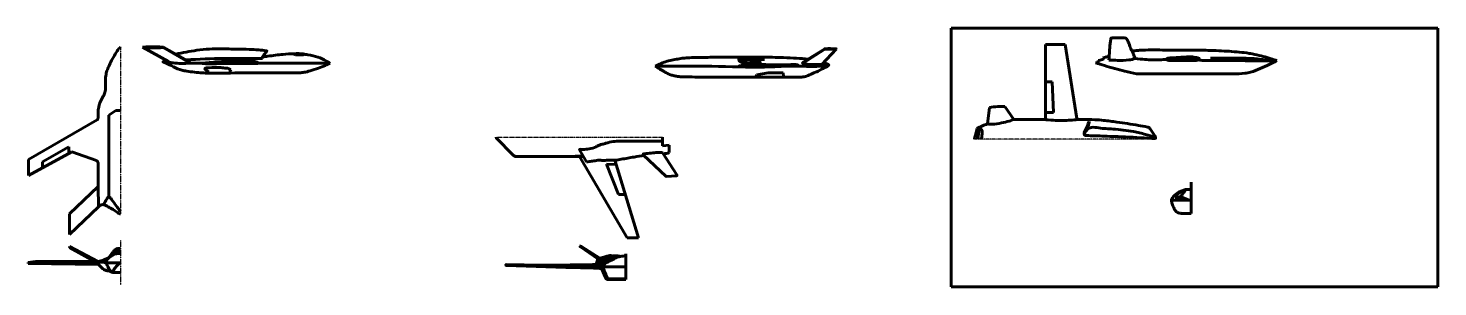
# Model space of a CAD drawing. Header units: millimetres. Extents: x -985956116104 to 1932156, y -552630487266 to 633586.
# Drawn here: x 480483 to 870010, y -29029 to 42402 of the extents above; entities that cross this region are included whole.
import ezdxf

# ---------------------------------------------------------------- set-up
doc = ezdxf.new("R2010")
doc.units = ezdxf.units.MM
doc.linetypes.add('CENTER', pattern=[2, 1.25, -0.25, 0.25, -0.25])
doc.layers.add('_axes (Оси)', color=6, linetype='CENTER', lineweight=30)
doc.layers.add('_basic (Основной)', color=4, linetype='Continuous', lineweight=60)
picture_1 = doc.add_image_def('image4.jpg', size_in_pixel=(2400, 1275))

msp = doc.modelspace()

# ---------------------------------------------------------------- linework, layer by layer
at = {"layer": '_axes (Оси)', "transparency": 33554687}
for p, q in [((505986.771, 37278.401), (505986.771, -8913.523)), ((609800.084, 12307.425), (655733.706, 12307.425)), ((792000.849, 11736.561), (741994.189, 11736.561)), ((505986.771, -16190.445), (505986.771, -28489.582))]:
    msp.add_line(p, q, dxfattribs=at)
at = {"layer": '_basic (Основной)', "transparency": 33554687}
for p, q in [((512081.77, 37195.448), (519250.359, 33238.218)), ((517799.012, 37054.743), (517863.536, 37169.625)), ((517799.012, 37054.743), (525280.313, 32768.971)), ((525273.493, 33007.809), (517851.278, 37176.51)), ((554410.726, 35029.298), (553792.523, 35357.949)), ((557039.143, 35199.023), (556431.466, 35029.298)), ((700653.462, 36602.457), (694467.89, 32671.662)), ((700609.879, 36702.36), (694477.341, 32889.003)), ((699761.212, 32377.585), (703786.412, 36621.724)), ((703786.412, 36621.724), (703786.412, 36681.902)), ((766990.415, 37912.991), (761578.931, 37912.991)), ((761578.931, 37912.991), (761617.802, 17673.738)), ((770227.569, 17480.754), (766990.415, 37912.991)), ((517827.278, 33238.218), (519250.359, 33238.218)), ((519250.359, 33238.218), (519250.359, 33030.649)), ((525273.493, 33007.809), (525280.313, 32768.971)), ((528575.56, 32726.226), (525280.313, 32768.971)), ((528575.56, 32726.226), (531771.214, 33055.769)), ((528575.56, 32726.226), (528575.56, 32652.994)), ((532948.227, 32787.015), (532933.177, 32656.068)), ((543931.198, 32693.103), (532933.177, 32656.068)), ((533913.645, 32913.895), (532948.227, 32787.015)), ((543869.147, 32905.954), (533913.645, 32913.895)), ((535545.882, 31337.677), (536497.611, 30956.682)), ((543931.198, 32693.103), (543971.826, 32788.45)), ((563954.258, 32788.45), (543971.826, 32788.45)), ((556431.466, 35029.298), (554410.726, 35029.298)), ((690015.042, 32175.399), (676887.24, 31848.553)), ((676903.248, 31926.792), (689964.763, 32243.763)), ((677624.099, 33259.319), (677507.734, 34120.548)), ((678759.884, 32798.637), (677624.099, 33259.319)), ((691544.304, 32078.365), (687542.362, 31815.423)), ((776133.174, 32822.94), (775392.18, 32822.94)), ((776133.174, 33442.853), (776133.174, 32822.94)), ((800495.529, 33809.01), (804098.484, 33900.513)), ((530366.995, 30351.586), (530248.639, 30013.529)), ((536497.611, 30956.682), (536194.33, 30457.881)), ((536194.33, 30457.881), (536196.793, 30021.62)), ((681876.088, 29497.316), (681424.904, 29093.903)), ((681424.904, 29093.903), (681424.91, 28895.972)), ((684957.855, 30051.842), (681876.088, 29497.316)), ((689097.69, 30067.664), (684957.855, 30051.842)), ((689050.916, 28887.895), (689240.447, 29197.74)), ((689240.447, 29197.74), (689097.69, 30067.664)), ((763472.438, 27575.855), (761598.791, 27572.257)), ((763855.209, 19158.267), (763472.438, 27575.855)), ((504680.991, 19675.259), (502767.713, 18379.019)), ((505986.771, 19675.259), (504680.991, 19675.259)), ((505986.771, 19675.259), (505986.771, 19675.259)), ((746102.105, 20464.294), (745588.619, 15943.992)), ((752823.077, 17184.814), (750337.578, 20805.496)), ((499507.979, 17129.224), (480542.974, 6163.645)), ((502767.713, 18379.019), (502762.744, -4194.61)), ((760975.483, 17184.814), (752823.077, 17184.814)), ((761614.95, 19158.363), (763855.209, 19158.267)), ((609911.501, 12002.563), (614431.618, 7422.557)), ((655771.271, 9944.633), (655733.706, 12307.425)), ((791852, 12665.179), (790533.837, 14561.852)), ((480542.974, 1706.973), (492518.879, 8277.668)), ((484446.825, 5445.976), (491722.546, 9621.065)), ((491722.546, 9621.065), (491722.546, 7840.752)), ((492518.879, 8277.668), (499318.746, 5814.087)), ((632867.528, 8762.361), (634807.822, 5459.323)), ((657593.034, 10082.902), (655771.271, 9944.633)), ((655834.803, 7871.494), (655830.016, 8010.281)), ((659735.21, 1904.594), (655834.803, 7871.494)), ((657593.034, 8031.956), (657593.034, 10082.902)), ((480542.974, 6163.645), (480542.974, 1706.973)), ((484435.134, 3842.444), (484446.825, 5445.976)), ((499829.772, 4917.482), (499849.534, -1337.538)), ((615241.299, 6951.976), (632838.136, 6951.976)), ((632838.136, 6951.976), (645967.179, -15481.845)), ((643606.766, -3508.176), (640306.648, 4803.404)), ((640306.648, 4803.404), (643000.209, 4759.914)), ((642727.877, 5661.779), (642735.057, 5920.269)), ((649112.516, -15481.845), (642727.877, 5661.779)), ((650517.009, 7355.308), (656680.601, 1505.915)), ((656803.947, 1473.975), (659694.495, 1657.911)), ((499849.534, -1337.538), (491864.263, -8851.038)), ((499849.534, -1337.538), (499867.276, -6953.536)), ((645502.515, -3526.82), (643606.766, -3508.176)), ((801827.635, -8760.328), (801827.635, -133.532)), ((491864.263, -14621.917), (499867.276, -6953.536)), ((491864.263, -8851.038), (491864.263, -14621.917)), ((645967.179, -15481.845), (649112.516, -15481.845)), ((491858.351, -17877.565), (499687.846, -22016.699)), ((491858.351, -17877.565), (491858.351, -18190.762)), ((491858.351, -18190.762), (498916.226, -22017.338)), ((632802.785, -17720.464), (633088.281, -18034.873)), ((632802.785, -17720.464), (633385.432, -17924.25)), ((633088.281, -18034.873), (637906.364, -21342.185)), ((633385.432, -17924.25), (638467.901, -21144.524)), ((482616.898, -22030.832), (480483.406, -22343.527)), ((482571.32, -22179.484), (480483.406, -22343.527)), ((480483.406, -22343.527), (480483.406, -22556.729)), ((482602.68, -22386.171), (480483.406, -22556.729)), ((499900.266, -22833.414), (480483.406, -22556.729)), ((499784.403, -22187.182), (482571.32, -22179.484)), ((499784.403, -22514.09), (482602.68, -22386.171)), ((499784.403, -22016.619), (482616.898, -22030.832)), ((499784.403, -22187.182), (499781.969, -22514.071)), ((499784.403, -22187.182), (499784.262, -22016.619)), ((499900.266, -22833.414), (499784.403, -22514.09)), ((639235.101, -23472.915), (612478.903, -23033.341)), ((645625.142, -19960.849), (645625.142, -26989.137)), ((645625.142, -23474.993), (639235.101, -23472.915)), ((645625.142, -26989.137), (640647.985, -26989.137))]:
    msp.add_line(p, q, dxfattribs=at)
for points in [[(779781.847, 39693.776), (779746.893, 39689.237), (779691.582, 39663.94), (779638.144, 39569.32), (779613.775, 39418.489), (779360.263, 36928.556)], [(783324.069, 39717.364), (782119.755, 39748.391), (780176.556, 39718.052), (779781.847, 39693.776)], [(783973.038, 39522.652), (783921.832, 39591.729), (783791.373, 39662.842), (783622.951, 39693.658), (783324.069, 39717.364)], [(786371.205, 34007.801), (785870.385, 35287.863), (785506.307, 36048.232), (784936.157, 37386.009), (784223.448, 39060.672), (783973.038, 39522.652)], [(505986.771, 37278.401), (505545.747, 36758.622), (504556.51, 35264.162), (503543.216, 33517.272), (502757.402, 31852.224), (502250.519, 30639.887), (502064.303, 29976.971), (501924.649, 29226.834), (501871.958, 27403.705), (501877.776, 26211.624), (501638.472, 24608.238), (501231.143, 23613.871), (500479.99, 22122.624), (500177.4, 21442.269), (499962.095, 20599.092), (499833.953, 19055.937), (499845.485, 18193.373), (499833.84, 17803.764), (499793.106, 17542.091), (499688.367, 17297.861), (499507.979, 17129.224)], [(517863.536, 37169.625), (515681.006, 37287.889), (512081.77, 37195.448)], [(512081.77, 37195.448), (514613.007, 36985.358), (517799.012, 37054.743)], [(545230.468, 34049.634), (545187.634, 34233.477), (545230.468, 34457.332), (545582.835, 35002.898), (546284.647, 35854.027), (546380.039, 35962.974), (546441.367, 36071.917), (546339.154, 36133.199), (546196.065, 36167.246), (544172.383, 36405.56), (541574.719, 36548.747), (538207.181, 36616.786), (533735.952, 36705.451), (530558.612, 36650.811), (527056.339, 36303.55), (521240.791, 35253.855)], [(563954.258, 32788.45), (562877.688, 33339.983), (560540.566, 34415.812), (557801.44, 35055.858), (556505.858, 35281.534), (553989.974, 35363.731), (550908.244, 35179.757), (546722.682, 34654.793), (545230.468, 34457.332)], [(703786.412, 36681.902), (703761.524, 36707.377), (703720.449, 36725.619), (703642.87, 36732.459), (700761.791, 36725.665), (700699.725, 36722.017), (700612.1, 36703.775), (700579.246, 36656.347), (700590.2, 36630.809), (700641.311, 36605.267), (700787.342, 36587.025), (701097.67, 36576.08), (701663.554, 36576.08), (703346.618, 36579.728), (703667.891, 36590.673), (703693.451, 36590.673), (703744.562, 36601.618), (703786.412, 36621.724)], [(779360.263, 36928.556), (779251.21, 35470.857), (779123.418, 33584.761)], [(825550.159, 33427.175), (823970.642, 33946.898), (819461.224, 35160.781), (817881.716, 35459.14), (815156.09, 35796), (809518.385, 36172.57), (803668.243, 36356.126), (793975.833, 36375.398), (787605.913, 36308.094), (786324.965, 36182.979), (785506.307, 36048.232)], [(563954.258, 32788.45), (562609.598, 32138.067), (560697.938, 31392.288), (558364.146, 30600.571), (556747.404, 30221.704), (556104.234, 30120.079), (555128.136, 30056.955), (553068.081, 30032.486), (545324.432, 30041.893), (539979.508, 30041.015), (530447.99, 30012.369), (528573.658, 30053.434), (524308.028, 30538.494), (522941.28, 30777.509), (520671.057, 31734.671), (517943.444, 32999.203), (517779.44, 33101.639), (517758.941, 33176.755), (517827.278, 33238.218)], [(519250.359, 33030.649), (520523.901, 32828.375), (522716.752, 32676.666), (525280.858, 32749.889)], [(545230.468, 34049.634), (541714.109, 34015.194), (534615.182, 34031.886), (524070.753, 33683.33)], [(532948.227, 32787.015), (531897.785, 32882.458), (530544.461, 32882.458), (528575.56, 32726.226)], [(532933.177, 32656.068), (532469.402, 32599.291), (531726.791, 32550.466), (530598.211, 32550.466), (528575.56, 32652.994)], [(530366.995, 30351.586), (529879.892, 30719.782), (529467.73, 30969.405), (529355.32, 31044.292), (529305.362, 31081.734), (529324.093, 31181.585), (529473.974, 31381.284), (529630.098, 31412.488), (532821.249, 31580.982), (533316.44, 31581.058), (534059.59, 31493.689), (535545.882, 31337.677)], [(531771.214, 33055.769), (533133.062, 33142.243), (536160.247, 33212.959), (539173.005, 33253.272)], [(543971.826, 32788.45), (543840.118, 32933.221), (543431.02, 33126.48), (542248.359, 33260.273), (539173.005, 33253.272)], [(653776.876, 31889.585), (654553.135, 32314.195), (656195.542, 33008.261), (657896.05, 33475.983), (659595.65, 33818.933), (661213.546, 34080.231), (662618.984, 34202.711), (665056.995, 34310.057), (668270.027, 34351.291), (670762.243, 34383.952), (674662.858, 34367.801), (676828.219, 34375.963)], [(653776.876, 31889.585), (656780.449, 31877.927), (661709.503, 31908.519), (677023.403, 31739.582)], [(653776.876, 31889.585), (654324.19, 31573.757), (655252.761, 30982.431), (655917.32, 30582.152), (656864.092, 30045.411), (657992.946, 29545.06), (658957.928, 29272.142), (659886.49, 29081.096), (660869.683, 28999.224)], [(678544.005, 33745.287), (678397.152, 33835.997), (678166.399, 33946.987), (677766.213, 34153.606), (677402.711, 34303.567), (677189.28, 34393.546), (677079.234, 34426.875), (676965.85, 34440.206), (676905.818, 34433.538), (676866.796, 34415.542), (676852.162, 34407.185), (676828.219, 34375.963), (676816.631, 34331.981), (676818.722, 34286.027), (676831.265, 34110.553), (676881.516, 33694.211), (676933.809, 33451.404), (676973.493, 33339.092), (677009.629, 33275.58), (677052.198, 33240.997)], [(676888.298, 31867.015), (676889.434, 31835.274), (676940.611, 31800.721), (677073.379, 31766.168), (677507.791, 31732.746), (679243.943, 31657.2), (681219.873, 31652.669), (683365.652, 31679.748), (685517.997, 31713.377), (687968.874, 31836.562), (689986.398, 31895.104), (694274.466, 31888.622), (697024.082, 31853.841), (699796.913, 31946.59), (701698.546, 32244.219)], [(676888.298, 31867.015), (676910.444, 31938.424), (676993.009, 31979.953), (677627.769, 32071.76), (678396.168, 32142.704), (679415.127, 32221.995), (682991.291, 32342.905), (684599.585, 32329.511), (687979.714, 32309.36), (690740.635, 32322.754), (691920.051, 32336.148), (692480.969, 32337.179), (692817.112, 32328.56), (693117.28, 32268.042)], [(678477.263, 33673.169), (678014.428, 33895.767), (677467.653, 34141.251), (677194.265, 34275.871), (677055.585, 34311.506), (676956.532, 34311.506), (676905.023, 34200.642), (676912.951, 34050.183), (676976.34, 33626.527), (677031.813, 33404.799), (677087.285, 33309.774), (677212.693, 33237.184)], [(676950.212, 34440.142), (677242.009, 34437.275), (677839.431, 34418.383), (678932.187, 34395.712), (681172.29, 34373.409), (683950.38, 34392.752), (686170.759, 34373.147), (689219.882, 34266.742), (692840.119, 34082.954), (696090.037, 33891.815)], [(678544.005, 33745.287), (678682.865, 33635.563), (678731.309, 33548.43), (678760.558, 33470.127), (678834.827, 33060.275), (678873.584, 32821.467), (678880.045, 32624.61), (678873.584, 32553.611), (678841.288, 32505.204), (678763.784, 32469.704), (678702.428, 32466.478), (678644.298, 32485.843), (678479.593, 32572.976), (678117.908, 32744.016), (677381.597, 33092.548), (677052.198, 33240.997)], [(678477.263, 33673.169), (678594.423, 33580.593), (678635.296, 33507.077), (678659.974, 33441.01), (678722.637, 33095.209), (678755.337, 32893.721), (678760.788, 32727.628), (678755.337, 32667.725), (678728.088, 32626.882), (678662.696, 32596.931), (678610.928, 32594.209), (678561.883, 32610.548), (678422.918, 32684.064), (678117.756, 32828.374), (677493.677, 33117.685), (677212.693, 33237.184)], [(678643.511, 33676.467), (679518.097, 33721.94), (680812.355, 33751.562), (683916.618, 33761.409)], [(678738.137, 32465.765), (679002.359, 32496.581), (679573.749, 32569.699), (680354.19, 32663.702), (681106.753, 32743.784), (681772.219, 32806.451), (682082.301, 32830.824), (682367.996, 32796.009), (682528.264, 32726.374)], [(678878.425, 32734.729), (679156.771, 32804.627), (679948.791, 32920.195), (680597.126, 32976.228), (681278.296, 33039.85), (681733.879, 33071.372), (682196.471, 33081.877), (682466.321, 33039.85), (682774.719, 32913.776), (682932.423, 32787.699)], [(689964.763, 32243.763), (689985.054, 32275.094), (690019.242, 32291.588), (690191.276, 32316.331)], [(689964.763, 32243.763), (689969.758, 32221.526), (690001.467, 32189.101), (690038.975, 32173.666)], [(693117.28, 32268.042), (693169.839, 32241.44), (693060.616, 32169.428), (692909.733, 32128.921), (691098.886, 32101.656), (690015.042, 32175.399)], [(693732.166, 28896.045), (694226.127, 28902.607), (694868.985, 28971.44), (695597.955, 29160.721), (697228.707, 29855.572), (698807.165, 30578.292), (700684.94, 31525.62), (701471.303, 31967.281), (701632.015, 32082)], [(694477.341, 32889.003), (694446.105, 32799.404), (694467.89, 32671.662)], [(699761.212, 32377.585), (698635.631, 32391.46), (697337.532, 32391.46), (696045.365, 32421.077), (694954.728, 32504.004), (694593.157, 32581.007), (694467.89, 32671.662)], [(701632.015, 32082), (701679.228, 32150.655), (701695.017, 32258.833), (701647.661, 32321.935), (701489.787, 32430.114), (700287.724, 32950.724)], [(775392.18, 32822.94), (777942.904, 32055.659), (783513.643, 30527.178), (786753.096, 29753.778)], [(777490.5, 34184.3), (777595.882, 34116.093), (777637.032, 34009.638), (777578.93, 33886.249), (777312.609, 33762.857), (776133.174, 33442.853)], [(779193.823, 34645.154), (778267.082, 34410.238), (777490.5, 34184.3)], [(786371.205, 34007.801), (784638.174, 33633.878), (781531.83, 33525.823), (779123.418, 33584.761)], [(795075.04, 33769.466), (793168.876, 33674.981), (789066.096, 33772.341), (786371.205, 34007.801)], [(825550.159, 33427.175), (823429.401, 32362.628), (820933.836, 31236.381), (818293.367, 30271.028), (816651.122, 29965.33), (813608.149, 29788.349), (806276.076, 29787.175), (792681.915, 29786.094), (786753.096, 29753.778)], [(803651.187, 34200.532), (803066.327, 34336.085), (799675.659, 34409.305), (797167.23, 34258.453), (795623.555, 34147.336), (795225.469, 34049.946), (795094.981, 33931.098), (795075.04, 33769.466)], [(800495.529, 33809.01), (800485.937, 33912.822), (800293.411, 33968.404), (799926.325, 33980.088), (798870.415, 34000.268), (797429.237, 34008.666), (796036.37, 33930.532), (795075.04, 33769.466)], [(800495.529, 33809.01), (800481.812, 33754.019), (800412.15, 33723.562), (800129.133, 33697.454), (799515.222, 33688.755), (798126.281, 33684.402), (796889.746, 33688.755), (795714.161, 33710.51), (795075.04, 33769.466)], [(803880.738, 33657.647), (803490.531, 33556.436), (802455.093, 33475.283), (800637.993, 33475.283), (797044.414, 33465.136), (795663.826, 33505.715), (795186.712, 33627.447), (795075.04, 33769.466)], [(803880.738, 33657.647), (804021.613, 33732.125), (804097.395, 33915.474), (803977.738, 34082.882), (803651.187, 34200.532)], [(825550.159, 33427.175), (823761.363, 33395.024), (818044.736, 33404.47), (807565.689, 33464.903), (805251.175, 33475.046), (803880.738, 33657.647)], [(825353.501, 33423.258), (822616.097, 33640.128), (818639.16, 34036.962), (815524.803, 34115.122), (812083.678, 34135.044), (807919.825, 34135.044), (807157.585, 34123.673)], [(660869.683, 28999.224), (661937.313, 28971.465), (663994.729, 28925.975), (669897.411, 28897.688), (676191.558, 28906.007), (679987.756, 28896.907), (685316.665, 28896.202), (690473.075, 28886.946), (693732.166, 28896.045)], [(750337.578, 20805.496), (748402.751, 20764.879), (746102.105, 20464.294)], [(745588.619, 15943.992), (744182.216, 15440.314), (742637.605, 14692.917)], [(752823.077, 17184.814), (751568.692, 16761.133), (749482.14, 16244.023), (746903.159, 15860.364), (745588.619, 15943.992)], [(761617.802, 17673.738), (761605.059, 17489.946), (761466.549, 17298.06), (761195.829, 17209.981), (760975.483, 17184.814)], [(770512.866, 17148.196), (766458.955, 16905.161), (760975.483, 17184.814)], [(770512.866, 17148.196), (770402.849, 17191.887), (770227.569, 17480.754)], [(789780.063, 15101.279), (787260.017, 15563.491), (781316.771, 16486.8), (777645.943, 16935.977), (775257.473, 17135.718), (771699.018, 17173.147), (770512.866, 17148.196)], [(772802.368, 12761.876), (772567.179, 12774.484), (772343.361, 12907.285), (772290.906, 13204.335), (772329.37, 13602.731), (772642.82, 14296.619), (773661.779, 16650.843)], [(773189.973, 14668.004), (773297.862, 15146.182), (773586.025, 16046.068), (773661.779, 16650.843)], [(609800.084, 12307.425), (609801.824, 12205.327), (609911.501, 12002.563)], [(742637.605, 14692.917), (742635.514, 14301.112), (742464.794, 13634.954), (742155.364, 12600.227), (742041.554, 12177.787), (741994.189, 11862.306), (741994.189, 11736.561)], [(743962.295, 11736.561), (744008.383, 12876.675), (744100.568, 14000.507), (743962.295, 14313.708), (743602.786, 14497.944), (743390.773, 14543.999), (742637.605, 14692.917)], [(742846.902, 11736.561), (742865.339, 12674.017), (742957.525, 13632.04), (743146.943, 14591.918)], [(743031.264, 11736.561), (743031.264, 12397.666), (743114.226, 13383.322), (743343.519, 14553.251)], [(772296.138, 13041.794), (772451.552, 13489.152), (772820.767, 14029.085), (773090.92, 14317.048), (773189.973, 14668.004)], [(772802.368, 12761.876), (777899.569, 12582.365), (783737.783, 12357.973), (791998.67, 11904.124)], [(791988.461, 12335.965), (789280.918, 13064.808), (785922.007, 13838.71), (780271.466, 14532.277), (776314.745, 14856.981), (774279.588, 14973.968), (773550.182, 14775.992), (773189.973, 14668.004)], [(790533.837, 14561.852), (790392.801, 14746.523), (790169.106, 14936.049), (789780.063, 15101.279)], [(792000.849, 11736.561), (792000.849, 12067.439), (792000.849, 12261.825), (791852, 12665.179)], [(632937.483, 8950.093), (632861.767, 8914.978), (632838.713, 8834.352), (632867.528, 8762.361)], [(632937.483, 8950.093), (633836.313, 8921.117), (635496.239, 9073.232), (637402.62, 9659.959), (638350.433, 10128.666), (639092.694, 10337.278), (640136.485, 10627.023), (642119.699, 11102.199), (644082.914, 11172.741), (647842.664, 11161.345), (652342.585, 11184.526), (655750.697, 11238.71)], [(655830.016, 8010.281), (655110.231, 8058.685), (653510.706, 7991.681), (651686.086, 7819.4), (650771.382, 7709.325), (650565.452, 7680.612), (650460.099, 7627.969), (650431.36, 7565.758), (650425.987, 7469.09), (650451.907, 7399.016), (650517.009, 7355.308)], [(656036.457, 7709.334), (656866.628, 7836.079), (657593.034, 8031.956)], [(499318.746, 5814.087), (499647.917, 5589.902), (499829.772, 4917.482)], [(614431.618, 7422.557), (614543.527, 7313.024), (614788.99, 7114.588), (615114.434, 6960.244), (615241.299, 6951.976)], [(633916.223, 6977.128), (633360.486, 7014.411), (632467.474, 7051.595), (631633.992, 7066.467)], [(634807.822, 5459.323), (636109.431, 5671.233), (637506.11, 5846.61), (638368.974, 5934.3), (639012.465, 5883.148), (639897.267, 5890.457), (641337.82, 5956.22), (642735.057, 5920.269)], [(642735.057, 5920.269), (644344.988, 6194.242), (647946.372, 6820.101), (650712.713, 7207.839)], [(656680.601, 1505.915), (656713.086, 1479.536), (656803.947, 1473.975)], [(659694.495, 1657.911), (659753.808, 1679.712), (659779.841, 1752.193), (659735.21, 1904.594)], [(801827.635, -2176.581), (800954.025, -2158.238), (800329.898, -2190.343), (799604.806, -2392.127), (798669.622, -2813.389), (797928.344, -3286.537), (797268.913, -3804.619), (797048.633, -4020.16)], [(797447.703, -4287.694), (797619.473, -3991.223), (798244.055, -3289.046), (798985.758, -2781.922), (800211.508, -2321.606)], [(800211.508, -2321.606), (800000.707, -2680.496), (799568.111, -3294.387), (798907.687, -4077.043), (798689.414, -4303.66)], [(499867.276, -6953.536), (500105.506, -6716.73), (500470.293, -6449.403), (500798.604, -6352.195), (501345.786, -6376.495), (502573.901, -6905.074), (505226.593, -8560.414), (505743.371, -8858.119), (505986.771, -8913.523)], [(501341.035, -6375.548), (501602.534, -5851.565), (501951.117, -5197.669), (502299.691, -4635.437), (502525.969, -4354.323), (502648.274, -4232.1), (502746.117, -4195.431), (502960.163, -4280.989), (503541.126, -4928.775), (504880.847, -6763.503), (505584.125, -7710.738), (505822.625, -7949.073), (505918.471, -8013.235), (505986.771, -8025.726)], [(797048.633, -4020.16), (796875.821, -4217.464), (796596.9, -4634.098), (796491.196, -4807.207), (796442.545, -4907.97), (796409.417, -4990.733), (796402.057, -5018.319), (796398.216, -5078.901)], [(801827.635, -8760.328), (801016.27, -8782.729), (799843.069, -8790.195), (798879.109, -8715.522), (798064.603, -8498.967), (797526.578, -8050.926), (797070.75, -7207.107), (796607.448, -6139.271), (796398.216, -5078.901)], [(801827.635, -5114.894), (796398.216, -5078.901)], [(801406.153, -5112.1), (800336.425, -4701.199), (799422.97, -4396.924), (798681.267, -4303.301), (798298.704, -4295.498), (797447.703, -4287.694)], [(499784.403, -22016.619), (500580.471, -21811.093), (501782.156, -21425.745), (502741.718, -20959.741), (503424.297, -20132.892), (503998.241, -19353.23), (504554.249, -18743.84), (504966.771, -18528.763), (505361.347, -18448.107), (505755.933, -18439.147), (505986.771, -18439.147)], [(505986.771, -19085.958), (505468.952, -19070.047), (505155.115, -19065.503), (504866.289, -19104.136), (504604.764, -19204.131), (504224.973, -19470.027), (503749.316, -19966.045), (503458.22, -20286.484), (503189.865, -20591.016), (502965.926, -20890.156)], [(505986.771, -19004.529), (505536.854, -18992.998), (504948.21, -19010.297), (504550.001, -19131.41), (504313.384, -19281.353), (503817.067, -19760.021), (503263.845, -20363.083)], [(499784.403, -22187.182), (500432.36, -22189.128), (501324.265, -22229.382), (501865.449, -22392.509)], [(502874.949, -24661.614), (502302.69, -24591.203), (501362.558, -24213.653), (500376.708, -23347.872), (499900.266, -22833.414)], [(501865.449, -22392.509), (501963.85, -22116.192), (502343.017, -21499.243), (503091.067, -20786.209), (503759.561, -20306.976), (504358.006, -20048.212), (504916.17, -19892.956), (505577.91, -19812.453), (505986.771, -19812.453)], [(501865.449, -22392.509), (502406.284, -23311.326), (503206.675, -24610.369), (503492.569, -24874.2), (503726.775, -25028.189)], [(501865.449, -22392.509), (502635.106, -22403.116), (504557.153, -22397.382), (505986.771, -22397.382)], [(505986.771, -22397.382), (505554.677, -22704.009), (504601.765, -23665.6), (503726.775, -25028.189)], [(612632.35, -23132.837), (612582.648, -23129.265), (612519.362, -23108.181), (612486.405, -23069.971), (612477.172, -23004.091), (612479.811, -22914.496), (612502.221, -22890.782), (612543.097, -22885.512), (637982.391, -22888.405)], [(639137.372, -24362.491), (639075.534, -24244.406), (638946.559, -24089.083), (638724.992, -24013.076), (637464.6, -23880.8), (634517.105, -23787.709), (612632.35, -23132.837)], [(638021.1, -22642.312), (637869.167, -22672.884), (637693.801, -22705.74), (637589.687, -22667.407), (637556.805, -22601.691), (637562.282, -22420.977), (637677.36, -21933.594), (637971.871, -21295.052), (638002.947, -21278.997)], [(637982.391, -22888.405), (638029.614, -22865.615), (638035.999, -22818.829), (638035.999, -22742.265), (638031.742, -22655.073), (638021.1, -22642.312)], [(639306.974, -23271.152), (639099.363, -23073.856), (638907.443, -22930.018), (638719.525, -22906.046), (637982.391, -22888.405)], [(638002.947, -21278.997), (641173.608, -20405.734), (641299.65, -20378.35), (641491.447, -20378.35), (641584.607, -20416.687), (641628.443, -20520.736), (641606.525, -20832.877), (641288.686, -21659.785), (641190.049, -21780.26), (641107.843, -21824.069)], [(641107.843, -21824.069), (639754.282, -22180.024), (638021.1, -22642.312)], [(638349.808, -22281.974), (638273.402, -22297.349), (638185.212, -22313.872), (638132.854, -22294.594), (638116.317, -22261.546), (638119.072, -22170.667), (638176.944, -21925.565), (638325.051, -21604.446), (638340.679, -21596.373)], [(638340.679, -21596.373), (640910.11, -20857.84), (640973.495, -20844.07), (641069.949, -20844.07), (641116.798, -20863.349), (641138.843, -20915.674), (641127.821, -21072.648), (640967.982, -21488.494), (640918.378, -21549.08), (640877.037, -21571.111)], [(640877.037, -21571.111), (640196.341, -21750.119), (638349.808, -22281.974)], [(638383.163, -22898.562), (639457.832, -22554.994), (642028.097, -21474.71)], [(639235.101, -23472.915), (639341.344, -23196.463), (639860.099, -22654.503), (640838.656, -22088.981), (642418.505, -21270.155), (642950.447, -20988.6)], [(645625.142, -20464.711), (644201.776, -20632.579), (642464.035, -21153.54), (641374.301, -21506.172)], [(641633.143, -20556.446), (642041.183, -20511.02), (642597.266, -20464.711), (643106.997, -20458.926), (643657.281, -20522.598), (644250.722, -20622.967)], [(502874.949, -24661.614), (502881.268, -24512.152), (502809.554, -24214.726), (502505.805, -23497.483)], [(505986.771, -25100.623), (505115.45, -25118.185), (504605.842, -25109.406), (504148.964, -25091.844), (503604.213, -24995.261), (502874.949, -24661.614)], [(640647.985, -26989.137), (640547.182, -26988.446), (640353.199, -26958.88), (640241.423, -26903.028), (640205.258, -26847.171), (639137.372, -24362.491)], [(639235.101, -23472.915), (639244.996, -23639.927), (639286.506, -23746.585), (640531.876, -26652.303)], [(640531.876, -26652.303), (640610.146, -26744.102), (640725.366, -26784.96), (641149.599, -26808.729), (645625.142, -26799.819)]]:
    msp.add_spline(points, degree=3, dxfattribs=at)

# ---------------------------------------------------------------- pictures from other files: only their frames are drawn
image = msp.add_image(picture_1, insert=(735552.772, -29028.628), size_in_units=(134457.564, 71430.581), dxfattribs=at)
image.dxf.flags = 7

doc.saveas('drawing.dxf')
